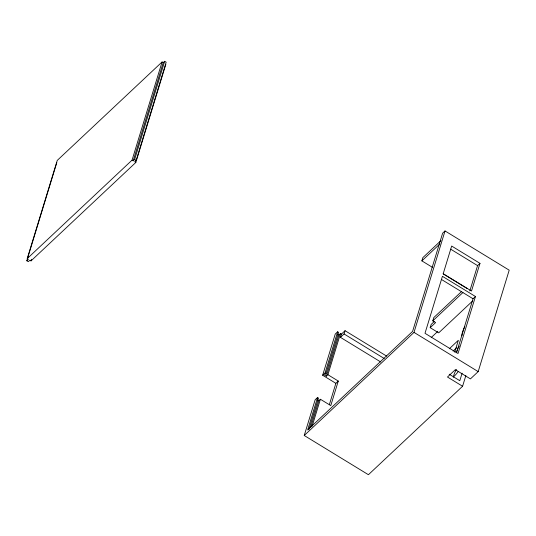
<?xml version="1.0" encoding="UTF-8"?>
<svg xmlns="http://www.w3.org/2000/svg" width="536" height="536" viewBox="0 0 536 536"><rect width="100%" height="100%" fill="white"/><g stroke="black" fill="none" stroke-linecap="round" stroke-linejoin="round"><path stroke-width="0.8" d="M135.843 162.441L31.008 260.905L29.875 260.208L28.308 261.682L26.8 260.764L28.368 259.29L27.236 258.593L57.252 160.411L162.086 61.948L163.219 62.645L164.666 61.285L166.173 62.203L136.157 160.385L134.71 161.745L135.843 162.441L165.859 64.26M26.8 260.764L56.816 162.576M31.008 260.905L31.497 259.303M27.236 258.593L132.064 160.13L162.086 61.948M132.064 160.13L133.196 160.827L163.219 62.645M133.196 160.827L134.65 159.467L164.666 61.285M465.864 375.535L462.588 386.262L368.413 474.715L304.234 435.493L315.155 399.789L317.567 397.524L318.505 398.101L308.83 429.758M327.898 374.718L338.283 381.062L335.871 383.327L322.652 375.254L335.248 334.055L337.66 331.791L338.605 332.367L326.009 373.558L324.441 375.033L326.33 376.185L327.898 374.718L340.494 333.519L341.439 334.096L345.057 330.699L386.61 356.092M317.567 397.524L307.644 429.973L412.593 331.395L442.615 233.214L445.027 230.949L509.2 270.171L478.186 371.609L470.427 378.898L455.332 369.666L447.486 377.029L462.588 386.262M322.652 375.254L325.064 372.982L337.66 331.791M310.599 427.634L318.826 400.727L320.394 399.253L330.779 405.598L338.283 381.062M326.33 376.185L338.926 334.993L340.494 333.519M312.166 426.16L320.394 399.253M380.788 362.014L340.44 337.352L341.439 334.096M340.44 337.352L344.058 333.955L345.057 330.699M329.332 404.7L335.871 383.327M432.485 267.364L421.865 260.871L422.864 257.615L440.961 240.617M304.234 435.493L414.013 332.387L445.027 230.949M472.786 300.843L438.683 332.869L430.187 327.677L431.185 324.421L434.2 321.593M430.187 327.677L435.621 322.578L432.787 320.85L433.785 317.593L461.53 291.537M469.831 290.921L477.569 265.615L479.981 263.35L451.667 246.044L443.205 273.728L471.519 291.028L479.981 263.35M454.709 352.172L458.347 340.286L449.295 348.789M456.585 352.588L473.04 298.766L475.452 296.502L442.421 276.315L424.994 333.305L458.025 353.492L475.452 296.502M462.106 373.183L459.808 380.694L449.188 374.208M421.865 260.871L439.962 243.873M432.787 320.85L462.943 292.522M431.232 337.546L437.872 331.315M453.074 351.093L456.692 347.697M450.675 249.18L477.569 265.615M443.105 273.849L467.171 288.556M441.409 279.437L473.04 298.766M134.65 159.467L136.157 160.385M414.013 332.387L478.186 371.609M344.058 333.955L384.205 358.49M337.667 334.223L338.926 334.993M325.064 372.982L326.009 373.558M317.567 399.957L318.826 400.727M461.865 335.764A13.769 3.658 -58.6 0 1 464.812 326.679M456.17 352.815A13.769 3.658 -58.6 0 1 457.918 348.521M458.22 347.911A13.769 3.658 -58.6 0 1 459.211 346.042M458.34 371.327A13.769 3.658 -58.6 0 1 453.563 376.795M453.275 377.203A13.769 3.658 -58.6 0 1 456.357 369.405"/></g></svg>
